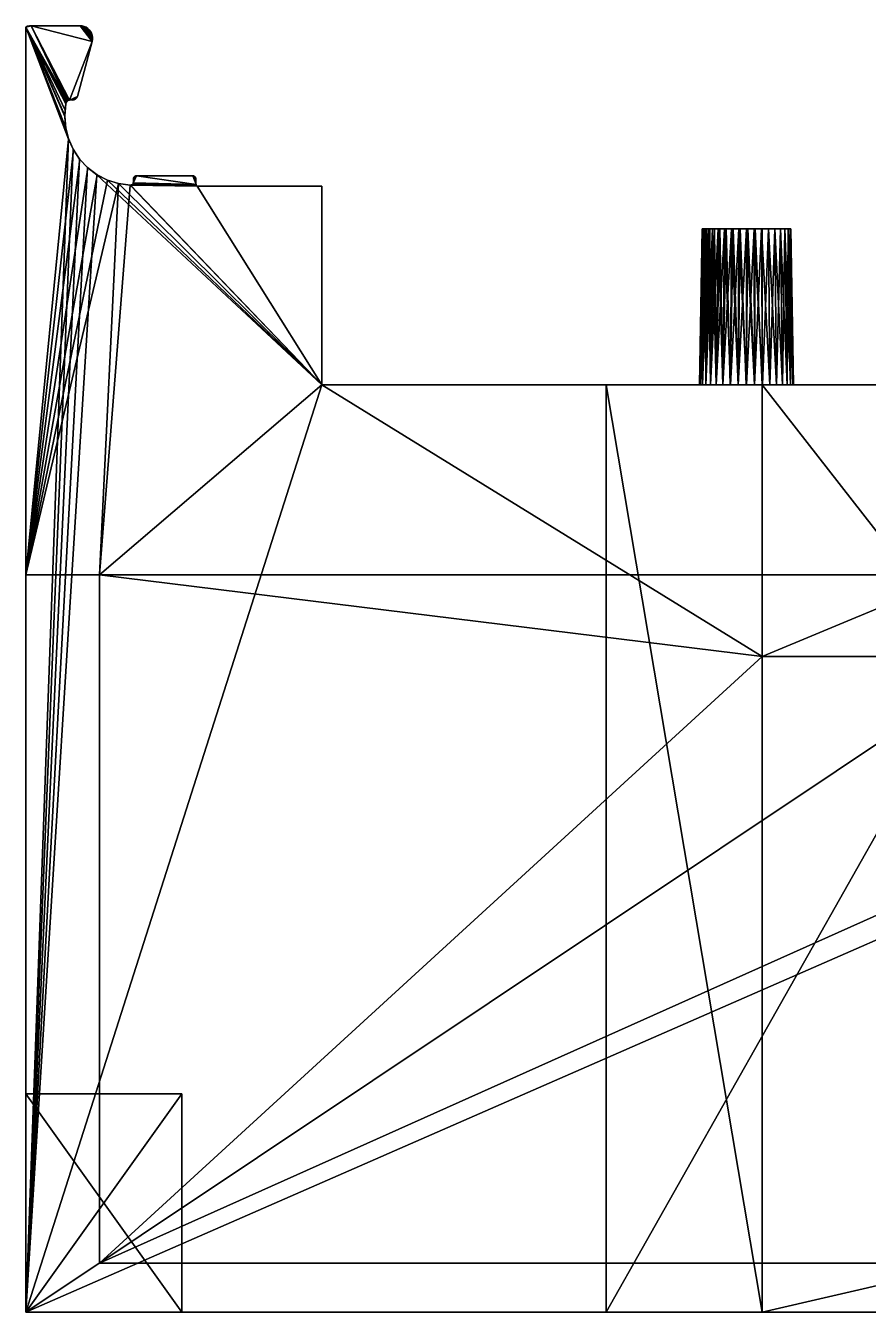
# Model space of a CAD drawing. Extents: x -1.24 to 5.61, y -4.62 to 0.61.
# Drawn here: x -1.24 to 2.18, y -4.62 to 0.61 of the extents above; entities that cross this region are included whole.
import ezdxf

# ---------------------------------------------------------------- set-up
doc = ezdxf.new("R2010")
doc.units = 0
doc.layers.add('base_support', color=254, linetype='CONTINUOUS')

msp = doc.modelspace()

# ---------------------------------------------------------------- meshes
at = {"layer": 'base_support', "color": 254}
mesh = msp.add_polyface(dxfattribs=at)
corners = [(-1.241714, 0.605038, -1.495594), (-1.082009, 0.267055, -1.495594), (-1.07845, 0.292591, -1.495594), (-1.077627, 0.295641, -1.495594), (-1.076333, 0.298523, -1.495594), (-1.074602, 0.301165, -1.495594), (-1.072477, 0.303502, -1.495594), (-1.07001, 0.305475, -1.495594), (-1.21912, 0.610434, -1.495594), (-1.067263, 0.307036, -1.495594), (-1.064305, 0.308144, -1.495594), (-1.031723, 0.322985, -1.495594), (-0.971836, 0.546486, -1.495594), (-1.020905, 0.610434, -1.495594), (-1.079206, 0.19424, -1.495594), (-1.083198, 0.2413, -1.495594), (-1.226902, 0.609825, -1.495594), (-1.234495, 0.608012, -1.495594), (-1.076333, 0.298523, 5.111793), (-1.077627, 0.295641, 5.111793), (-1.241714, 0.605038, 5.111793), (-1.074602, 0.301165, 5.111793), (-1.072477, 0.303502, 5.111793), (-1.07001, 0.305475, 5.111793), (-1.21912, 0.610434, 5.111793), (-1.067263, 0.307036, 5.111793), (-1.064305, 0.308144, 5.111793), (-1.031723, 0.322985, 5.111793), (-0.971836, 0.546486, 5.111793), (-1.07845, 0.292591, 5.111793), (-1.020905, 0.610434, 5.111793), (-1.083171, 0.245168, 5.111793), (-1.079765, 0.197632, 5.111793), (-1.226902, 0.609825, 5.111793), (-1.234495, 0.608012, 5.111793), (-1.012481, 0.609731, -1.495594), (-1.012481, 0.609731, 5.111793)]
mesh.append_faces([[corners[k] for k in face] for face in [(0, 1, 2), (3, 4, 0), (4, 5, 0), (5, 6, 0), (6, 7, 8), (7, 9, 8), (9, 10, 8), (10, 11, 12), (10, 12, 8), (2, 3, 0), (8, 12, 13), (14, 15, 0), (15, 1, 0), (6, 8, 0), (8, 16, 17), (8, 17, 0), (18, 19, 20), (21, 18, 20), (22, 21, 20), (23, 22, 24), (25, 23, 24), (26, 25, 24), (27, 26, 28), (28, 26, 24), (19, 29, 20), (28, 24, 30), (31, 32, 20), (29, 31, 20), (24, 22, 20), (33, 24, 34), (34, 24, 20), (8, 30, 24), (30, 8, 13), (35, 30, 13), (30, 35, 36), (16, 8, 33), (17, 16, 34), (0, 17, 20), (20, 17, 34), (34, 16, 33), (33, 8, 24)]], dxfattribs={"color": 254})
mesh = msp.add_polyface(dxfattribs=at)
corners = [(5.310514, -1.6228, -9.206594), (-0.941714, -1.6228, -9.206594), (-1.241714, -1.6228, -9.506594), (-1.241714, -1.6228, -1.495594), (-0.941714, -1.6228, -1.495594), (-0.941714, -4.4228, -1.495594), (1.753398, -1.9558, -1.495594), (-0.0381, -0.850681, -1.495594), (4.406886, -0.850681, -1.495594), (-0.86392, -0.031555, -1.495594), (-1.241714, -4.6228, -9.506594), (-1.241714, 0.605038, -1.495594), (-1.241714, -3.7338, 1.936793), (-1.241714, -4.6228, 0.044406), (-1.241714, -3.7338, 0.044406), (-1.241714, -3.7338, 0.679406), (-1.241714, -3.7338, 2.571793), (-1.241714, 0.605038, 5.111793), (-1.241714, -4.6228, 5.111793), (-0.0381, -0.850681, 5.111793), (4.406886, -0.850681, 5.111793), (-0.952205, 0.004573, 5.111793), (-0.990277, 0.033238, 5.111793), (-1.022925, 0.067957, 5.111793), (-1.049197, 0.107719, 5.111793), (-1.068329, 0.151367, 5.111793), (2.533462, -0.850681, 4.891117), (1.811808, -0.850681, 4.914647), (1.835338, -0.850681, 4.891117), (2.500313, -0.850681, 4.703117), (1.868488, -0.850681, 4.703117), (2.514376, -0.850681, 4.672959), (2.4917, -0.850681, 4.735259), (1.8771, -0.850681, 4.735259), (2.4888, -0.850681, 4.768409), (2.4917, -0.850681, 4.801558), (1.8771, -0.850681, 4.801558), (2.500313, -0.850681, 4.8337), (1.868488, -0.850681, 4.8337), (1.118398, -4.6228, 0.298406), (1.118398, -4.6228, 4.412409), (1.118398, -0.850681, 4.412409), (1.118398, -0.850681, 0.298406), (1.753398, -4.6228, 0.298406), (1.753398, -0.850681, 0.298406), (3.250402, -0.850681, 4.412409), (1.753398, -1.9558, -0.971594), (1.753398, -0.850681, 0.122152), (1.753398, -0.850681, -0.23734), (1.753398, -0.850681, -0.971594), (1.753398, -4.4228, -1.495594), (2.615402, -1.9558, -1.495594), (2.615402, -1.9558, -0.971594), (5.610514, -1.6228, -9.506594), (-0.941714, -4.4228, -9.206594)]
mesh.append_faces([[corners[k] for k in face] for face in [(0, 1, 2), (1, 3, 2), (1, 4, 3), (4, 5, 6), (6, 7, 4), (7, 6, 8), (4, 9, 3), (2, 3, 10), (3, 11, 12), (13, 3, 14), (14, 3, 15), (15, 3, 12), (16, 17, 18), (16, 12, 17), (19, 20, 18), (19, 18, 21), (21, 18, 22), (22, 18, 23), (23, 18, 24), (24, 18, 25), (25, 18, 17), (26, 27, 28), (29, 30, 31), (29, 32, 33), (34, 35, 36), (35, 37, 38), (39, 40, 41), (39, 41, 42), (43, 39, 42), (43, 42, 44), (40, 45, 41), (43, 44, 46), (44, 47, 46), (47, 48, 46), (48, 49, 46), (46, 6, 50), (46, 51, 6), (49, 52, 46), (2, 10, 53), (1, 5, 4), (0, 54, 1)]], dxfattribs={"color": 254})
mesh = msp.add_polyface(dxfattribs=at)
corners = [(-0.941714, -1.6228, -1.495594), (-0.0381, -0.850681, -1.495594), (-0.817103, -0.037783, -1.495594), (-1.241714, -3.7338, 1.936793), (-1.241714, 0.605038, -1.495594), (-1.241714, 0.605038, 5.111793), (1.118398, -0.850681, 4.412409), (1.501101, -0.850681, 4.735259), (1.4982, -0.850681, 4.768409), (1.501101, -0.850681, 4.801558), (1.509713, -0.850681, 4.8337), (-0.0381, -0.850681, 5.111793), (1.523776, -0.850681, 4.863859), (1.542862, -0.850681, 4.891117), (1.566392, -0.850681, 4.914647), (1.59365, -0.850681, 4.933733), (1.623809, -0.850681, 4.947796), (1.655951, -0.850681, 4.956408), (1.623809, -0.850681, 4.589021), (1.655951, -0.850681, 4.580409), (1.72225, -0.850681, 4.580409), (1.6891, -0.850681, 4.577509), (1.59365, -0.850681, 4.603084), (1.566392, -0.850681, 4.622171), (1.542862, -0.850681, 4.645701), (1.753398, -0.850681, -0.971594), (1.542616, -0.850681, -0.180007), (1.509713, -0.850681, 4.703117), (1.523632, -0.850681, -0.152794), (1.523776, -0.850681, 4.672959), (1.509647, -0.850681, -0.122705), (1.118398, -0.850681, 0.298406), (1.501084, -0.850681, -0.090649), (1.4982, -0.850681, -0.057594), (1.501084, -0.850681, -0.024539), (1.509647, -0.850681, 0.007517), (1.523632, -0.850681, 0.037607), (1.542616, -0.850681, 0.06482), (1.593152, -0.850681, 0.107442), (1.753398, -0.850681, 0.298406), (1.566025, -0.850681, 0.088335), (1.6891, -0.850681, 4.959309), (1.53962, -0.215681, -0.157541), (1.524984, -0.215681, -0.131075), (1.51499, -0.215681, -0.102531), (1.509921, -0.215681, -0.072715)]
mesh.append_faces([[corners[k] for k in face] for face in [(0, 1, 2), (3, 4, 5), (6, 7, 8), (6, 8, 9), (6, 9, 10), (6, 10, 11), (10, 12, 11), (11, 13, 14), (11, 14, 15), (11, 15, 16), (11, 16, 17), (18, 6, 19), (20, 21, 6), (6, 21, 19), (18, 22, 6), (6, 22, 23), (23, 24, 6), (25, 26, 1), (27, 7, 6), (26, 28, 1), (6, 24, 29), (28, 30, 31), (6, 29, 27), (31, 32, 33), (31, 33, 34), (31, 34, 35), (31, 35, 36), (31, 36, 37), (31, 38, 39), (37, 40, 31), (40, 38, 31), (30, 32, 31), (13, 11, 12), (31, 6, 11), (11, 17, 41), (28, 31, 1), (31, 11, 1), (26, 42, 28), (28, 43, 30), (30, 44, 32), (32, 45, 33)]], dxfattribs={"color": 254})
mesh = msp.add_polyface(dxfattribs=at)
corners = [(-0.0381, -0.850681, -1.495594), (-0.0381, -0.041911, -1.495594), (-0.545126, -0.041911, -1.495594), (-0.815051, -0.037715, -1.495594), (-0.817103, -0.037783, -1.495594), (-0.941714, -1.6228, -1.495594), (-0.86392, -0.031555, -1.495594), (-0.909019, -0.01753, -1.495594), (-1.241714, -1.6228, -1.495594), (-0.951111, 0.00389, -1.495594), (-0.988994, 0.032095, -1.495594), (-1.021585, 0.066277, -1.495594), (-1.047953, 0.10546, -1.495594), (-1.067345, 0.148524, -1.495594), (-1.241714, 0.605038, -1.495594), (-0.0381, -0.041911, 5.111793), (-0.0381, -0.850681, 5.111793), (-0.545126, -0.041911, 5.111793), (-0.815051, -0.037715, 5.111793), (-0.817103, -0.037783, 5.111793), (-0.864339, -0.031462, 5.111793), (-0.909814, -0.017205, 5.111793), (-0.952205, 0.004573, 5.111793), (1.524984, -0.215681, 0.015887), (1.53962, -0.215681, 0.042353), (1.523632, -0.850681, 0.037607), (1.51499, -0.215681, -0.012657), (1.509647, -0.850681, 0.007517), (1.509921, -0.215681, -0.042472), (1.501084, -0.850681, -0.024539), (1.509921, -0.215681, -0.072715), (1.4982, -0.850681, -0.057594), (1.51499, -0.215681, -0.102531), (1.501084, -0.850681, -0.090649), (1.524984, -0.215681, -0.131075), (1.509647, -0.850681, -0.122705), (1.53962, -0.215681, -0.157541), (1.523632, -0.850681, -0.152794), (1.520129, -0.215681, 4.829909), (1.533375, -0.215681, 4.858317), (1.509713, -0.850681, 4.8337), (1.512016, -0.215681, 4.799633), (1.501101, -0.850681, 4.801558), (1.509284, -0.215681, 4.768409), (1.4982, -0.850681, 4.768409), (1.512016, -0.215681, 4.737184), (1.501101, -0.850681, 4.735259), (1.520129, -0.215681, 4.706908), (1.509713, -0.850681, 4.703117), (1.533375, -0.215681, 4.678501), (1.523776, -0.850681, 4.672959), (1.523776, -0.850681, 4.863859)]
mesh.append_faces([[corners[k] for k in face] for face in [(0, 1, 2), (0, 2, 3), (0, 3, 4), (5, 4, 6), (6, 7, 8), (7, 9, 8), (9, 10, 8), (10, 11, 8), (11, 12, 8), (12, 13, 8), (13, 14, 8), (15, 16, 17), (17, 16, 18), (18, 16, 19), (19, 16, 20), (20, 16, 21), (21, 16, 22), (16, 15, 1), (16, 1, 0), (23, 24, 25), (26, 23, 27), (28, 26, 29), (30, 28, 31), (32, 30, 33), (34, 32, 35), (36, 34, 37), (31, 28, 29), (29, 26, 27), (27, 23, 25), (38, 39, 40), (41, 38, 42), (43, 41, 44), (45, 43, 46), (47, 45, 48), (49, 47, 50), (50, 47, 48), (48, 45, 46), (46, 43, 44), (44, 41, 42), (42, 38, 40), (40, 39, 51)]], dxfattribs={"color": 254})
mesh = msp.add_polyface(dxfattribs=at)
corners = [(-1.067345, 0.148524, -1.495594), (-1.079206, 0.19424, -1.495594), (-1.241714, 0.605038, -1.495594), (-1.064305, 0.308144, -1.495594), (-1.061209, 0.308772, -1.495594), (-1.036588, 0.314338, -1.495594), (-1.058053, 0.308906, -1.495594), (-1.041922, 0.310362, -1.495594), (-1.054916, 0.30854, -1.495594), (-1.051598, 0.308169, -1.495594), (-1.048265, 0.308355, -1.495594), (-1.045009, 0.309093, -1.495594), (-1.039088, 0.312127, -1.495594), (-1.03449, 0.316935, -1.495594), (-1.032853, 0.319844, -1.495594), (-1.031723, 0.322985, -1.495594), (-1.079765, 0.197632, 5.111793), (-1.068329, 0.151367, 5.111793), (-1.241714, 0.605038, 5.111793), (-1.061209, 0.308772, 5.111793), (-1.064305, 0.308144, 5.111793), (-1.036588, 0.314338, 5.111793), (-1.058053, 0.308906, 5.111793), (-1.041922, 0.310362, 5.111793), (-1.054916, 0.30854, 5.111793), (-1.051598, 0.308169, 5.111793), (-1.048265, 0.308355, 5.111793), (-1.045009, 0.309093, 5.111793), (-1.039088, 0.312127, 5.111793), (-1.03449, 0.316935, 5.111793), (-1.032853, 0.319844, 5.111793), (-1.031723, 0.322985, 5.111793)]
mesh.append_faces([[corners[k] for k in face] for face in [(0, 1, 2), (3, 4, 5), (4, 6, 7), (6, 8, 9), (6, 10, 11), (6, 11, 7), (4, 7, 12), (4, 12, 5), (3, 5, 13), (3, 13, 14), (3, 14, 15), (16, 17, 18), (19, 20, 21), (22, 19, 23), (24, 22, 25), (26, 22, 27), (27, 22, 23), (23, 19, 28), (28, 19, 21), (21, 20, 29), (29, 20, 30), (30, 20, 31), (11, 10, 27), (7, 11, 23), (12, 7, 28), (5, 12, 21), (13, 5, 29), (14, 13, 30), (15, 14, 31), (31, 14, 30), (30, 13, 29), (29, 5, 21), (21, 12, 28), (28, 7, 23), (23, 11, 27), (27, 10, 26), (20, 19, 4), (19, 22, 6), (22, 24, 8), (22, 8, 6), (19, 6, 4)]], dxfattribs={"color": 254})
mesh = msp.add_polyface(dxfattribs=at)
corners = [(-0.971836, 0.546486, -1.495594), (-0.970335, 0.554806, -1.495594), (-0.970234, 0.563259, -1.495594), (-0.971537, 0.571611, -1.495594), (-0.974206, 0.579632, -1.495594), (-0.978169, 0.587099, -1.495594), (-0.983315, 0.593806, -1.495594), (-0.989502, 0.599566, -1.495594), (-0.996559, 0.604221, -1.495594), (-1.00429, 0.607641, -1.495594), (-1.012481, 0.609731, -1.495594), (-1.020905, 0.610434, -1.495594), (-0.970335, 0.554806, 5.111793), (-0.971836, 0.546486, 5.111793), (-0.970234, 0.563259, 5.111793), (-0.971537, 0.571611, 5.111793), (-0.974206, 0.579632, 5.111793), (-0.978169, 0.587099, 5.111793), (-0.983315, 0.593806, 5.111793), (-0.989502, 0.599566, 5.111793), (-0.996559, 0.604221, 5.111793), (-1.00429, 0.607641, 5.111793), (-1.012481, 0.609731, 5.111793), (-1.020905, 0.610434, 5.111793), (-1.031723, 0.322985, 5.111793), (-1.031723, 0.322985, -1.495594)]
mesh.append_faces([[corners[k] for k in face] for face in [(0, 1, 2), (0, 2, 3), (0, 3, 4), (0, 4, 5), (0, 5, 6), (0, 6, 7), (0, 7, 8), (0, 8, 9), (0, 9, 10), (0, 10, 11), (12, 13, 14), (14, 13, 15), (15, 13, 16), (16, 13, 17), (17, 13, 18), (18, 13, 19), (19, 13, 20), (20, 13, 21), (21, 13, 22), (22, 13, 23), (0, 12, 1), (1, 14, 2), (2, 15, 3), (3, 16, 4), (4, 17, 5), (5, 18, 6), (6, 19, 7), (7, 20, 8), (8, 21, 9), (9, 22, 10), (22, 9, 21), (21, 8, 20), (20, 7, 19), (19, 6, 18), (18, 5, 17), (17, 4, 16), (16, 3, 15), (15, 2, 14), (14, 1, 12), (12, 0, 13), (24, 13, 0), (24, 0, 25)]], dxfattribs={"color": 254})
mesh = msp.add_polyface(dxfattribs=at)
corners = [(5.310514, -1.6228, -1.495594), (5.610514, -1.6228, -1.495594), (5.23272, -0.031555, -1.495594), (5.185903, -0.037783, -1.495594), (4.406886, -0.850681, -1.495594), (2.615402, -1.9558, -1.495594), (5.610514, 0.605038, 5.111793), (5.610514, 0.605038, -1.495594), (5.610514, -3.7338, 1.936793), (5.610514, -4.6228, 5.111793), (5.437129, 0.151367, 5.111793), (5.417997, 0.107719, 5.111793), (5.391725, 0.067957, 5.111793), (5.359078, 0.033238, 5.111793), (5.321005, 0.004573, 5.111793), (2.6797, -0.850681, 4.959309), (2.712849, -0.850681, 4.956408), (4.406886, -0.850681, 5.111793), (2.744992, -0.850681, 4.947796), (2.77515, -0.850681, 4.933733), (2.802408, -0.850681, 4.914647), (2.825938, -0.850681, 4.891117), (2.845024, -0.850681, 4.863859), (2.859087, -0.850681, 4.8337), (2.8677, -0.850681, 4.801558), (3.250402, -0.850681, 4.412409), (2.8706, -0.850681, 4.768409), (2.8677, -0.850681, 4.735259), (3.250402, -0.850681, 0.298406), (2.859087, -0.850681, 4.703117), (2.845024, -0.850681, 4.672959), (2.825938, -0.850681, 4.645701), (2.802408, -0.850681, 4.622171), (2.77515, -0.850681, 4.603084), (2.744992, -0.850681, 4.589021), (2.615402, -0.850681, -0.971594), (1.753398, -0.850681, -0.971594), (2.775649, -0.850681, 0.107442), (2.802776, -0.850681, 0.088335), (2.826185, -0.850681, 0.06482), (2.845168, -0.850681, 0.037607), (2.859153, -0.850681, 0.007517), (2.867716, -0.850681, -0.024539), (2.8706, -0.850681, -0.057594), (2.867716, -0.850681, -0.090649), (2.845168, -0.850681, -0.152794), (2.859153, -0.850681, -0.122705), (2.826185, -0.850681, -0.180007), (1.6891, -0.850681, 4.959309)]
mesh.append_faces([[corners[k] for k in face] for face in [(0, 1, 2), (0, 3, 4), (5, 0, 4), (6, 7, 8), (6, 9, 10), (10, 9, 11), (11, 9, 12), (12, 9, 13), (13, 9, 14), (15, 16, 17), (16, 18, 17), (18, 19, 17), (19, 20, 17), (20, 21, 17), (21, 22, 17), (22, 23, 17), (23, 24, 25), (24, 26, 25), (26, 27, 25), (25, 28, 17), (29, 30, 25), (30, 31, 25), (25, 32, 33), (25, 33, 34), (31, 32, 25), (4, 17, 28), (35, 36, 4), (27, 29, 25), (28, 37, 38), (28, 38, 39), (28, 39, 40), (28, 40, 41), (28, 41, 42), (28, 42, 43), (28, 43, 44), (4, 28, 45), (28, 44, 46), (28, 46, 45), (4, 45, 47), (23, 25, 17), (48, 15, 17), (47, 35, 4)]], dxfattribs={"color": 254})
mesh = msp.add_polyface(dxfattribs=at)
corners = [(-1.058053, 0.308906, -1.495594), (-1.051598, 0.308169, -1.495594), (-1.048265, 0.308355, -1.495594), (-1.051598, 0.308169, 5.111793), (-1.058053, 0.308906, 5.111793), (-1.048265, 0.308355, 5.111793), (-1.054916, 0.30854, -1.495594), (-1.054916, 0.30854, 5.111793), (-1.07845, 0.292591, 5.111793), (-1.077627, 0.295641, 5.111793), (-1.077627, 0.295641, -1.495594), (-1.076333, 0.298523, 5.111793), (-1.076333, 0.298523, -1.495594), (-1.074602, 0.301165, 5.111793), (-1.074602, 0.301165, -1.495594), (-1.072477, 0.303502, 5.111793), (-1.072477, 0.303502, -1.495594), (-1.07001, 0.305475, 5.111793), (-1.07001, 0.305475, -1.495594), (-1.067263, 0.307036, 5.111793), (-1.067263, 0.307036, -1.495594), (-1.064305, 0.308144, 5.111793), (-1.064305, 0.308144, -1.495594), (-1.061209, 0.308772, -1.495594), (-1.07845, 0.292591, -1.495594), (-0.817103, -0.037783, 5.111793), (-0.864339, -0.031462, 5.111793), (-0.86392, -0.031555, -1.495594), (-0.909814, -0.017205, 5.111793), (-0.909019, -0.01753, -1.495594), (-0.952205, 0.004573, 5.111793), (-0.951111, 0.00389, -1.495594), (-0.990277, 0.033238, 5.111793), (-0.988994, 0.032095, -1.495594), (-1.022925, 0.067957, 5.111793), (-1.021585, 0.066277, -1.495594), (-1.049197, 0.107719, 5.111793), (-1.047953, 0.10546, -1.495594), (-1.068329, 0.151367, 5.111793), (-1.067345, 0.148524, -1.495594), (-1.079765, 0.197632, 5.111793), (-1.079206, 0.19424, -1.495594), (-1.083171, 0.245168, 5.111793), (-1.083198, 0.2413, -1.495594), (-1.082009, 0.267055, -1.495594)]
mesh.append_faces([[corners[k] for k in face] for face in [(0, 1, 2), (3, 4, 5), (1, 6, 3), (2, 1, 5), (5, 1, 3), (3, 6, 7), (8, 9, 10), (9, 11, 12), (11, 13, 14), (13, 15, 16), (15, 17, 18), (17, 19, 20), (19, 21, 22), (21, 23, 22), (19, 22, 20), (17, 20, 18), (15, 18, 16), (13, 16, 14), (11, 14, 12), (9, 12, 10), (8, 10, 24), (25, 26, 27), (26, 28, 29), (28, 30, 31), (30, 32, 33), (32, 34, 35), (34, 36, 37), (36, 38, 39), (38, 40, 41), (40, 42, 43), (42, 8, 44), (8, 24, 44), (42, 44, 43), (40, 43, 41), (38, 41, 39), (36, 39, 37), (34, 37, 35), (32, 35, 33), (30, 33, 31), (28, 31, 29), (26, 29, 27)]], dxfattribs={"color": 254})
mesh = msp.add_polyface(dxfattribs=at)
corners = [(5.610514, -1.6228, -9.506594), (5.310514, -1.6228, -9.206594), (-1.241714, -1.6228, -9.506594), (2.615402, -4.4228, -1.495594), (2.615402, -4.6228, -1.495594), (1.753398, -4.6228, -1.495594), (5.310514, -1.6228, -1.495594), (2.615402, -1.9558, -1.495594), (5.310514, -4.4228, -1.495594), (1.753398, -1.9558, -1.495594), (4.406886, -0.850681, -1.495594), (3.250402, -4.6228, 4.412409), (5.610514, -4.6228, 5.111793), (4.975514, -4.6228, 2.698793), (4.975514, -4.6228, 1.809793), (5.610514, -4.6228, 0.679406), (4.975514, -4.6228, 0.806406), (3.250402, -4.6228, 0.298406), (2.615402, -4.6228, 0.298406), (4.975514, -4.6228, -0.082594), (-1.241714, -4.6228, 5.111793), (5.610514, -4.6228, -9.506594), (-1.241714, -4.6228, -9.506594), (2.615402, -0.850681, 0.298406), (3.250402, -0.850681, 0.298406), (4.406886, -0.850681, 5.111793), (5.321005, 0.004573, 5.111793), (3.250402, -0.850681, 4.412409), (1.118398, -4.6228, 4.412409), (2.615402, -1.9558, -0.971594), (1.753398, -1.9558, -0.971594), (5.610514, -3.7338, 0.044406), (4.975514, -3.7338, -0.082594), (4.975514, -3.7338, 0.806406), (5.610514, -3.7338, 0.679406), (4.975514, -3.7338, 2.698793), (4.975514, -3.7338, 1.809793), (-0.941714, -4.4228, -9.206594), (5.310514, -4.4228, -9.206594), (1.753398, -4.4228, -1.495594), (5.310514, -4.4228, -7.591594), (5.310514, -4.4228, -2.511594)]
mesh.append_faces([[corners[k] for k in face] for face in [(0, 1, 2), (3, 4, 5), (6, 7, 8), (7, 3, 8), (9, 7, 10), (11, 12, 13), (14, 15, 16), (17, 4, 18), (14, 17, 13), (14, 16, 17), (16, 19, 17), (20, 12, 11), (11, 13, 17), (21, 22, 4), (17, 19, 4), (19, 21, 4), (23, 24, 18), (24, 17, 18), (20, 25, 12), (12, 25, 26), (11, 17, 24), (11, 24, 27), (28, 11, 27), (18, 29, 23), (29, 18, 3), (7, 29, 3), (18, 4, 3), (30, 29, 7), (31, 19, 32), (19, 16, 32), (32, 16, 33), (16, 15, 33), (34, 32, 33), (13, 35, 36), (13, 36, 14), (0, 22, 21), (37, 1, 38), (3, 39, 40), (8, 3, 41), (41, 3, 40), (40, 37, 38)]], dxfattribs={"color": 254})
mesh = msp.add_polyface(dxfattribs=at)
corners = [(-0.791098, 0, -1.495594), (-0.803605, -0.010495, -1.495594), (-0.803798, -0.0127, -1.495594), (-0.803798, -0.025097, -1.495594), (-0.803964, -0.027144, -1.495594), (-0.804458, -0.029137, -1.495594), (-0.803605, -0.010495, 5.111793), (-0.791098, 0, 5.111793), (-0.803798, -0.0127, 5.111793), (-0.803798, -0.025097, 5.111793), (-0.803964, -0.027144, 5.111793), (-0.804458, -0.029137, 5.111793), (-0.817103, -0.037783, 5.111793), (-0.86392, -0.031555, -1.495594), (-0.817103, -0.037783, -1.495594), (-0.805266, -0.031024, 5.111793), (-0.805266, -0.031024, -1.495594), (-0.806368, -0.032757, 5.111793), (-0.806368, -0.032757, -1.495594), (-0.807734, -0.034289, 5.111793), (-0.807734, -0.034289, -1.495594), (-0.80933, -0.035581, 5.111793), (-0.80933, -0.035581, -1.495594), (-0.811113, -0.036599, 5.111793), (-0.811113, -0.036599, -1.495594), (-0.813037, -0.037317, 5.111793), (-0.813037, -0.037317, -1.495594), (-0.815051, -0.037715, 5.111793), (-0.815051, -0.037715, -1.495594), (-0.799262, -0.002971, -1.495594), (-0.800827, -0.004537, 5.111793), (-0.800827, -0.004537, -1.495594), (-0.802097, -0.00635, 5.111793), (-0.802097, -0.00635, -1.495594), (-0.803032, -0.008356, 5.111793), (-0.803032, -0.008356, -1.495594), (-0.799262, -0.002971, 5.111793)]
mesh.append_faces([[corners[k] for k in face] for face in [(0, 1, 2), (0, 2, 3), (0, 3, 4), (0, 4, 5), (6, 7, 8), (8, 7, 9), (9, 7, 10), (10, 7, 11), (12, 13, 14), (9, 10, 4), (10, 11, 5), (11, 15, 16), (15, 17, 18), (17, 19, 20), (19, 21, 22), (21, 23, 24), (23, 25, 26), (25, 27, 28), (27, 12, 14), (27, 14, 28), (25, 28, 26), (23, 26, 24), (21, 24, 22), (19, 22, 20), (17, 20, 18), (15, 18, 16), (11, 16, 5), (10, 5, 4), (9, 4, 3), (3, 8, 9), (8, 3, 2), (29, 30, 31), (31, 32, 33), (33, 34, 35), (35, 6, 1), (1, 8, 2), (8, 1, 6), (6, 35, 34), (34, 33, 32), (32, 31, 30), (30, 29, 36)]], dxfattribs={"color": 254})
mesh = msp.add_polyface(dxfattribs=at)
corners = [(-0.549248, -0.035769, -1.495594), (-0.562498, 0, -1.495594), (-0.791098, 0, -1.495594), (-0.804458, -0.029137, -1.495594), (-0.793303, -0.000193, -1.495594), (-0.795442, -0.000766, -1.495594), (-0.797448, -0.001701, -1.495594), (-0.799262, -0.002971, -1.495594), (-0.800827, -0.004537, -1.495594), (-0.802097, -0.00635, -1.495594), (-0.803032, -0.008356, -1.495594), (-0.803605, -0.010495, -1.495594), (-0.548571, -0.037517, -1.495594), (-0.805266, -0.031024, -1.495594), (-0.547644, -0.039147, -1.495594), (-0.806368, -0.032757, -1.495594), (-0.546487, -0.040622, -1.495594), (-0.807734, -0.034289, -1.495594), (-0.545126, -0.041911, -1.495594), (-0.80933, -0.035581, -1.495594), (-0.811113, -0.036599, -1.495594), (-0.813037, -0.037317, -1.495594), (-0.815051, -0.037715, -1.495594), (-0.791098, 0, 5.111793), (-0.549248, -0.035769, 5.111793), (-0.804458, -0.029137, 5.111793), (-0.793303, -0.000193, 5.111793), (-0.795442, -0.000766, 5.111793), (-0.797448, -0.001701, 5.111793), (-0.799262, -0.002971, 5.111793), (-0.800827, -0.004537, 5.111793), (-0.802097, -0.00635, 5.111793), (-0.803032, -0.008356, 5.111793), (-0.803605, -0.010495, 5.111793), (-0.548571, -0.037517, 5.111793), (-0.805266, -0.031024, 5.111793), (-0.547644, -0.039147, 5.111793), (-0.806368, -0.032757, 5.111793), (-0.546487, -0.040622, 5.111793), (-0.807734, -0.034289, 5.111793), (-0.545126, -0.041911, 5.111793), (-0.80933, -0.035581, 5.111793), (-0.811113, -0.036599, 5.111793), (-0.813037, -0.037317, 5.111793), (-0.815051, -0.037715, 5.111793), (-0.562498, 0, 5.111793)]
mesh.append_faces([[corners[k] for k in face] for face in [(0, 1, 2), (0, 2, 3), (2, 4, 5), (2, 5, 6), (2, 6, 7), (2, 7, 8), (2, 8, 9), (2, 9, 10), (2, 10, 11), (12, 3, 13), (14, 13, 15), (16, 15, 17), (18, 17, 19), (18, 19, 20), (18, 20, 21), (18, 21, 22), (23, 24, 25), (26, 23, 27), (27, 23, 28), (28, 23, 29), (29, 23, 30), (30, 23, 31), (31, 23, 32), (32, 23, 33), (25, 34, 35), (35, 36, 37), (37, 38, 39), (39, 40, 41), (41, 40, 42), (42, 40, 43), (43, 40, 44), (2, 26, 4), (4, 27, 5), (5, 28, 6), (6, 29, 7), (29, 6, 28), (28, 5, 27), (27, 4, 26), (26, 2, 23), (45, 23, 2), (45, 2, 1)]], dxfattribs={"color": 254})
mesh = msp.add_polyface(dxfattribs=at)
corners = [(-0.545126, -0.041911, -1.495594), (-0.546487, -0.040622, -1.495594), (-0.807734, -0.034289, -1.495594), (-0.547644, -0.039147, -1.495594), (-0.806368, -0.032757, -1.495594), (-0.548571, -0.037517, -1.495594), (-0.805266, -0.031024, -1.495594), (-0.549248, -0.035769, -1.495594), (-0.804458, -0.029137, -1.495594), (-0.54966, -0.03394, -1.495594), (-0.558154, -0.000766, -1.495594), (-0.549798, -0.03207, -1.495594), (-0.552769, -0.004537, -1.495594), (-0.550564, -0.008356, -1.495594), (-0.5515, -0.00635, -1.495594), (-0.554335, -0.002971, -1.495594), (-0.556148, -0.001701, -1.495594), (-0.560293, -0.000193, -1.495594), (-0.562498, 0, -1.495594), (-0.546487, -0.040622, 5.111793), (-0.545126, -0.041911, 5.111793), (-0.807734, -0.034289, 5.111793), (-0.547644, -0.039147, 5.111793), (-0.806368, -0.032757, 5.111793), (-0.548571, -0.037517, 5.111793), (-0.805266, -0.031024, 5.111793), (-0.549248, -0.035769, 5.111793), (-0.804458, -0.029137, 5.111793), (-0.54966, -0.03394, 5.111793), (-0.558154, -0.000766, 5.111793), (-0.549798, -0.03207, 5.111793), (-0.552769, -0.004537, 5.111793), (-0.550564, -0.008356, 5.111793), (-0.5515, -0.00635, 5.111793), (-0.554335, -0.002971, 5.111793), (-0.556148, -0.001701, 5.111793), (-0.560293, -0.000193, 5.111793), (-0.562498, 0, 5.111793), (-0.791098, 0, 5.111793)]
mesh.append_faces([[corners[k] for k in face] for face in [(0, 1, 2), (1, 3, 4), (3, 5, 6), (5, 7, 8), (7, 9, 10), (9, 11, 12), (11, 13, 14), (11, 14, 12), (9, 12, 15), (9, 15, 16), (9, 16, 10), (7, 10, 17), (7, 17, 18), (19, 20, 21), (22, 19, 23), (24, 22, 25), (26, 24, 27), (28, 26, 29), (30, 28, 31), (32, 30, 33), (33, 30, 31), (31, 28, 34), (34, 28, 35), (35, 28, 29), (29, 26, 36), (36, 26, 37), (37, 26, 38), (13, 33, 14), (14, 31, 12), (12, 34, 15), (15, 35, 16), (16, 29, 10), (10, 36, 17), (17, 37, 18), (37, 17, 36), (36, 10, 29), (29, 16, 35), (35, 15, 34), (34, 12, 31), (31, 14, 33), (33, 13, 32)]], dxfattribs={"color": 254})
mesh = msp.add_polyface(dxfattribs=at)
corners = [(-0.549798, -0.03207, -1.495594), (-0.549798, -0.0127, -1.495594), (-0.549991, -0.010495, -1.495594), (-0.550564, -0.008356, -1.495594), (-0.549798, -0.0127, 5.111793), (-0.549798, -0.03207, 5.111793), (-0.549991, -0.010495, 5.111793), (-0.550564, -0.008356, 5.111793), (-0.546487, -0.040622, -1.495594), (-0.545126, -0.041911, 5.111793), (-0.546487, -0.040622, 5.111793), (-0.547644, -0.039147, -1.495594), (-0.547644, -0.039147, 5.111793), (-0.548571, -0.037517, -1.495594), (-0.548571, -0.037517, 5.111793), (-0.549248, -0.035769, -1.495594), (-0.549248, -0.035769, 5.111793), (-0.54966, -0.03394, -1.495594), (-0.54966, -0.03394, 5.111793), (-0.545126, -0.041911, -1.495594), (-0.0381, -0.041911, 5.111793), (-0.0381, -0.041911, -1.495594), (1.720325, -0.215681, 4.591324), (1.6891, -0.215681, 4.948225), (1.6891, -0.215681, 4.588593), (1.657876, -0.215681, 4.591324), (1.6276, -0.215681, 4.599437), (1.599192, -0.215681, 4.612683), (1.573517, -0.215681, 4.630662), (1.551353, -0.215681, 4.652825), (1.533375, -0.215681, 4.678501), (1.520129, -0.215681, 4.706908), (1.512016, -0.215681, 4.737184), (1.509284, -0.215681, 4.768409), (1.512016, -0.215681, 4.799633), (1.520129, -0.215681, 4.829909), (1.533375, -0.215681, 4.858317), (1.551353, -0.215681, 4.883992), (1.573517, -0.215681, 4.906156), (1.599192, -0.215681, 4.924134), (1.6276, -0.215681, 4.93738), (1.657876, -0.215681, 4.945493)]
mesh.append_faces([[corners[k] for k in face] for face in [(0, 1, 2), (0, 2, 3), (4, 5, 6), (6, 5, 7), (1, 6, 2), (2, 7, 3), (7, 2, 6), (6, 1, 4), (5, 4, 1), (5, 1, 0), (8, 9, 10), (11, 10, 12), (13, 12, 14), (15, 14, 16), (17, 16, 18), (0, 18, 5), (18, 0, 17), (16, 17, 15), (14, 15, 13), (12, 13, 11), (10, 11, 8), (9, 8, 19), (20, 9, 19), (20, 19, 21), (22, 23, 24), (24, 23, 25), (25, 23, 26), (26, 23, 27), (27, 23, 28), (28, 23, 29), (29, 23, 30), (30, 23, 31), (31, 23, 32), (32, 23, 33), (33, 23, 34), (34, 23, 35), (35, 23, 36), (36, 23, 37), (37, 23, 38), (38, 23, 39), (39, 23, 40), (40, 23, 41)]], dxfattribs={"color": 254})
mesh = msp.add_polyface(dxfattribs=at)
corners = [(1.811808, -0.850681, 4.914647), (2.533462, -0.850681, 4.891117), (2.556992, -0.850681, 4.914647), (1.593152, -0.850681, 0.107442), (1.623177, -0.850681, 0.121562), (1.753398, -0.850681, 0.298406), (2.500313, -0.850681, 4.8337), (2.514376, -0.850681, 4.863859), (1.854425, -0.850681, 4.863859), (1.835338, -0.850681, 4.891117), (2.4917, -0.850681, 4.735259), (2.4888, -0.850681, 4.768409), (1.88, -0.850681, 4.768409), (2.614408, -0.850681, 4.947796), (1.72225, -0.850681, 4.956408), (1.754392, -0.850681, 4.947796), (2.58425, -0.850681, 4.933733), (1.78455, -0.850681, 4.933733), (1.868488, -0.850681, 4.8337), (2.4917, -0.850681, 4.801558), (1.8771, -0.850681, 4.801558), (1.8771, -0.850681, 4.735259), (2.500313, -0.850681, 4.703117), (1.868488, -0.850681, 4.703117), (2.514376, -0.850681, 4.672959), (1.854425, -0.850681, 4.672959), (2.533462, -0.850681, 4.645701), (1.835338, -0.850681, 4.645701), (2.556992, -0.850681, 4.622171), (1.811808, -0.850681, 4.622171), (2.58425, -0.850681, 4.603084), (1.78455, -0.850681, 4.603084), (2.614408, -0.850681, 4.589021), (1.754392, -0.850681, 4.589021), (2.646551, -0.850681, 4.580409), (1.72225, -0.850681, 4.580409), (4.406886, -0.850681, -1.495594), (1.753398, -0.850681, -0.971594), (-0.0381, -0.850681, -1.495594), (1.753398, -0.850681, -0.23734), (1.721303, -0.850681, -0.245758), (1.688236, -0.850681, -0.248492), (1.655194, -0.850681, -0.245459), (1.623177, -0.850681, -0.23675), (1.593152, -0.850681, -0.222629), (1.566025, -0.850681, -0.203522), (1.542616, -0.850681, -0.180007), (1.655194, -0.850681, 0.130271), (1.688236, -0.850681, 0.133304), (1.721303, -0.850681, 0.130571), (1.753398, -0.850681, 0.122152), (1.118398, -0.850681, 4.412409), (1.6891, -0.850681, 4.959309), (2.646551, -0.850681, 4.956408), (-0.0381, -0.850681, 5.111793), (4.406886, -0.850681, 5.111793), (1.724345, -0.215681, -0.233922), (1.694295, -0.215681, -0.237335), (1.664098, -0.215681, -0.235663), (1.634608, -0.215681, -0.228954), (1.60666, -0.215681, -0.217398), (1.581044, -0.215681, -0.201321), (1.558484, -0.215681, -0.181179)]
mesh.append_faces([[corners[k] for k in face] for face in [(0, 1, 2), (3, 4, 5), (6, 7, 8), (7, 1, 9), (10, 11, 12), (13, 14, 15), (16, 15, 17), (2, 17, 0), (7, 9, 8), (6, 8, 18), (19, 18, 20), (11, 20, 12), (10, 12, 21), (22, 21, 23), (24, 23, 25), (26, 25, 27), (28, 27, 29), (30, 29, 31), (32, 31, 33), (34, 33, 35), (36, 37, 38), (37, 39, 40), (37, 40, 41), (37, 41, 42), (37, 42, 43), (37, 43, 44), (37, 44, 45), (37, 45, 46), (4, 47, 5), (47, 48, 5), (5, 49, 50), (48, 49, 5), (34, 35, 51), (52, 14, 53), (54, 52, 55), (39, 56, 40), (40, 57, 41), (41, 58, 42), (42, 59, 43), (43, 60, 44), (44, 61, 45), (45, 62, 46)]], dxfattribs={"color": 254})
mesh = msp.add_polyface(dxfattribs=at)
corners = [(2.533462, -0.850681, 4.645701), (1.835338, -0.850681, 4.645701), (2.556992, -0.850681, 4.622171), (2.514376, -0.850681, 4.672959), (1.854425, -0.850681, 4.672959), (1.78455, -0.850681, 4.933733), (2.556992, -0.850681, 4.914647), (2.58425, -0.850681, 4.933733), (1.754392, -0.850681, 4.947796), (2.614408, -0.850681, 4.947796), (1.72225, -0.850681, 4.956408), (2.646551, -0.850681, 4.956408), (1.811808, -0.850681, 4.622171), (2.58425, -0.850681, 4.603084), (2.614408, -0.850681, 4.589021), (1.78455, -0.850681, 4.603084), (2.646551, -0.850681, 4.580409), (1.754392, -0.850681, 4.589021), (2.6797, -0.850681, 4.577509), (3.250402, -0.850681, 4.412409), (2.712849, -0.850681, 4.580409), (2.744992, -0.850681, 4.589021), (1.118398, -0.850681, 4.412409), (3.250402, -0.850681, 0.298406), (2.615402, -0.850681, 0.298406), (2.775649, -0.850681, 0.107442), (2.615402, -0.850681, 0.122152), (2.647497, -0.850681, 0.130571), (2.680565, -0.850681, 0.133304), (2.713606, -0.850681, 0.130271), (2.745623, -0.850681, 0.121562), (2.615402, -0.850681, -0.971594), (2.826185, -0.850681, -0.180007), (2.802776, -0.850681, -0.203522), (2.775649, -0.850681, -0.222629), (2.745623, -0.850681, -0.23675), (2.713606, -0.850681, -0.245459), (2.680565, -0.850681, -0.248492), (2.615402, -0.850681, -0.23734), (2.647497, -0.850681, -0.245758), (2.6797, -0.850681, 4.959309), (1.6891, -0.850681, 4.959309), (2.644455, -0.215681, 0.118734), (2.674505, -0.215681, 0.122147), (2.704702, -0.215681, 0.120476), (2.734192, -0.215681, 0.113767), (2.76214, -0.215681, 0.102211), (2.787756, -0.215681, 0.086134), (2.802776, -0.850681, 0.088335), (2.810316, -0.215681, 0.065991), (2.826185, -0.850681, 0.06482), (2.829181, -0.215681, 0.042353), (2.845168, -0.850681, 0.037607), (2.843817, -0.215681, 0.015887), (2.859153, -0.850681, 0.007517), (2.853811, -0.215681, -0.012657), (2.867716, -0.850681, -0.024539), (2.858879, -0.215681, -0.042472), (2.8706, -0.850681, -0.057594), (2.615402, -1.9558, -0.971594), (1.753398, -0.850681, -0.971594)]
mesh.append_faces([[corners[k] for k in face] for face in [(0, 1, 2), (3, 4, 0), (5, 6, 7), (8, 7, 9), (10, 9, 11), (12, 13, 2), (14, 13, 15), (16, 14, 17), (18, 16, 19), (18, 19, 20), (20, 19, 21), (19, 16, 22), (23, 24, 25), (24, 26, 27), (24, 27, 28), (24, 28, 29), (24, 29, 30), (24, 30, 25), (31, 32, 33), (31, 33, 34), (31, 34, 35), (31, 35, 36), (31, 36, 37), (38, 31, 39), (31, 37, 39), (11, 40, 41), (26, 42, 27), (27, 43, 28), (28, 44, 29), (29, 45, 30), (30, 46, 25), (25, 47, 48), (48, 49, 50), (50, 51, 52), (52, 53, 54), (54, 55, 56), (56, 57, 58), (59, 31, 38), (59, 38, 26), (59, 26, 24), (59, 60, 31)]], dxfattribs={"color": 254})
mesh = msp.add_polyface(dxfattribs=at)
corners = [(1.60666, -0.215681, 0.102211), (1.634608, -0.215681, 0.113767), (1.623177, -0.850681, 0.121562), (1.581044, -0.215681, 0.086134), (1.593152, -0.850681, 0.107442), (1.558484, -0.215681, 0.065991), (1.566025, -0.850681, 0.088335), (1.53962, -0.215681, 0.042353), (1.542616, -0.850681, 0.06482), (1.558484, -0.215681, -0.181179), (1.53962, -0.215681, -0.157541), (1.542616, -0.850681, -0.180007), (1.581044, -0.215681, -0.201321), (1.566025, -0.850681, -0.203522), (1.60666, -0.215681, -0.217398), (1.593152, -0.850681, -0.222629), (1.634608, -0.215681, -0.228954), (1.623177, -0.850681, -0.23675), (1.523632, -0.850681, 0.037607), (1.753398, -0.215681, -0.225521), (1.524984, -0.215681, 0.015887), (1.51499, -0.215681, -0.012657), (1.509921, -0.215681, -0.042472), (1.509921, -0.215681, -0.072715), (1.51499, -0.215681, -0.102531), (1.524984, -0.215681, -0.131075), (1.6276, -0.215681, 4.93738), (1.657876, -0.215681, 4.945493), (1.623809, -0.850681, 4.947796), (1.599192, -0.215681, 4.924134), (1.59365, -0.850681, 4.933733), (1.573517, -0.215681, 4.906156), (1.566392, -0.850681, 4.914647), (1.551353, -0.215681, 4.883992), (1.542862, -0.850681, 4.891117), (1.533375, -0.215681, 4.858317), (1.523776, -0.850681, 4.863859), (1.551353, -0.215681, 4.652825), (1.533375, -0.215681, 4.678501), (1.542862, -0.850681, 4.645701), (1.573517, -0.215681, 4.630662), (1.566392, -0.850681, 4.622171), (1.599192, -0.215681, 4.612683), (1.59365, -0.850681, 4.603084), (1.6276, -0.215681, 4.599437), (1.623809, -0.850681, 4.589021), (1.655951, -0.850681, 4.580409), (1.523776, -0.850681, 4.672959)]
mesh.append_faces([[corners[k] for k in face] for face in [(0, 1, 2), (3, 0, 4), (5, 3, 6), (7, 5, 8), (9, 10, 11), (12, 9, 13), (14, 12, 15), (16, 14, 17), (18, 7, 8), (8, 5, 6), (6, 3, 4), (4, 0, 2), (19, 3, 5), (19, 5, 7), (19, 7, 20), (19, 20, 21), (19, 21, 22), (19, 22, 23), (19, 23, 24), (19, 24, 25), (19, 25, 10), (19, 10, 9), (19, 9, 12), (26, 27, 28), (29, 26, 30), (31, 29, 32), (33, 31, 34), (35, 33, 36), (37, 38, 39), (40, 37, 41), (42, 40, 43), (44, 42, 45), (46, 44, 45), (45, 42, 43), (43, 40, 41), (41, 37, 39), (39, 38, 47), (36, 33, 34), (34, 31, 32), (32, 29, 30), (30, 26, 28)]], dxfattribs={"color": 254})
mesh = msp.add_polyface(dxfattribs=at)
corners = [(1.753398, -0.215681, -0.225521), (1.753398, -0.215681, 0.110334), (1.724345, -0.215681, 0.118734), (1.694295, -0.215681, 0.122147), (1.664098, -0.215681, 0.120476), (1.634608, -0.215681, 0.113767), (1.60666, -0.215681, 0.102211), (1.581044, -0.215681, 0.086134), (1.581044, -0.215681, -0.201321), (1.60666, -0.215681, -0.217398), (1.634608, -0.215681, -0.228954), (1.664098, -0.215681, -0.235663), (1.694295, -0.215681, -0.237335), (1.724345, -0.215681, -0.233922), (1.826847, -0.215681, 4.652825), (1.804684, -0.215681, 4.630662), (1.835338, -0.850681, 4.645701), (1.844826, -0.215681, 4.678501), (1.854425, -0.850681, 4.672959), (1.858072, -0.215681, 4.706908), (1.868488, -0.850681, 4.703117), (1.866185, -0.215681, 4.737184), (1.8771, -0.850681, 4.735259), (1.868916, -0.215681, 4.768409), (1.88, -0.850681, 4.768409), (1.866185, -0.215681, 4.799633), (1.8771, -0.850681, 4.801558), (1.858072, -0.215681, 4.829909), (1.868488, -0.850681, 4.8337), (1.844826, -0.215681, 4.858317), (1.854425, -0.850681, 4.863859), (1.826847, -0.215681, 4.883992), (1.835338, -0.850681, 4.891117), (1.804684, -0.215681, 4.906156), (1.811808, -0.850681, 4.914647), (1.779008, -0.215681, 4.924134), (1.78455, -0.850681, 4.933733), (1.750601, -0.215681, 4.93738), (1.754392, -0.850681, 4.947796), (1.720325, -0.215681, 4.945493), (1.72225, -0.850681, 4.956408), (1.6891, -0.215681, 4.948225), (1.6891, -0.850681, 4.959309), (1.779008, -0.215681, 4.612683), (1.750601, -0.215681, 4.599437), (1.720325, -0.215681, 4.591324), (1.753398, -0.850681, 0.122152)]
mesh.append_faces([[corners[k] for k in face] for face in [(0, 1, 2), (0, 2, 3), (0, 3, 4), (0, 4, 5), (0, 5, 6), (0, 6, 7), (0, 8, 9), (0, 9, 10), (0, 10, 11), (0, 11, 12), (0, 12, 13), (14, 15, 16), (17, 14, 18), (19, 17, 20), (21, 19, 22), (23, 21, 24), (25, 23, 26), (27, 25, 28), (29, 27, 30), (31, 29, 32), (33, 31, 34), (35, 33, 36), (37, 35, 38), (39, 37, 40), (41, 39, 42), (39, 41, 37), (37, 41, 35), (35, 41, 33), (33, 41, 31), (31, 41, 29), (29, 41, 27), (27, 41, 25), (25, 41, 23), (23, 41, 21), (21, 41, 19), (19, 41, 17), (17, 41, 14), (14, 41, 15), (15, 41, 43), (43, 41, 44), (44, 41, 45), (46, 1, 0)]], dxfattribs={"color": 254})
mesh = msp.add_polyface(dxfattribs=at)
corners = [(1.724345, -0.215681, 0.118734), (1.753398, -0.215681, 0.110334), (1.753398, -0.850681, 0.122152), (1.694295, -0.215681, 0.122147), (1.721303, -0.850681, 0.130571), (1.664098, -0.215681, 0.120476), (1.688236, -0.850681, 0.133304), (1.634608, -0.215681, 0.113767), (1.655194, -0.850681, 0.130271), (1.664098, -0.215681, -0.235663), (1.634608, -0.215681, -0.228954), (1.655194, -0.850681, -0.245459), (1.694295, -0.215681, -0.237335), (1.688236, -0.850681, -0.248492), (1.724345, -0.215681, -0.233922), (1.721303, -0.850681, -0.245758), (1.753398, -0.215681, -0.225521), (1.753398, -0.850681, -0.23734), (1.623177, -0.850681, 0.121562), (1.657876, -0.215681, 4.945493), (1.6891, -0.215681, 4.948225), (1.655951, -0.850681, 4.956408), (1.657876, -0.215681, 4.591324), (1.6276, -0.215681, 4.599437), (1.655951, -0.850681, 4.580409), (1.6891, -0.215681, 4.588593), (1.6891, -0.850681, 4.577509), (1.720325, -0.215681, 4.591324), (1.72225, -0.850681, 4.580409), (1.750601, -0.215681, 4.599437), (1.754392, -0.850681, 4.589021), (1.779008, -0.215681, 4.612683), (1.78455, -0.850681, 4.603084), (1.804684, -0.215681, 4.630662), (1.811808, -0.850681, 4.622171), (1.6891, -0.850681, 4.959309), (1.720325, -0.215681, 4.945493), (1.72225, -0.850681, 4.956408), (1.750601, -0.215681, 4.93738), (1.754392, -0.850681, 4.947796), (1.779008, -0.215681, 4.924134), (1.78455, -0.850681, 4.933733), (1.804684, -0.215681, 4.906156), (1.811808, -0.850681, 4.914647), (1.826847, -0.215681, 4.883992), (1.835338, -0.850681, 4.891117), (1.844826, -0.215681, 4.858317), (1.854425, -0.850681, 4.863859), (1.858072, -0.215681, 4.829909), (1.868488, -0.850681, 4.8337), (1.866185, -0.215681, 4.799633), (1.8771, -0.850681, 4.801558), (1.868916, -0.215681, 4.768409), (1.88, -0.850681, 4.768409), (1.866185, -0.215681, 4.737184), (1.8771, -0.850681, 4.735259), (1.858072, -0.215681, 4.706908), (1.868488, -0.850681, 4.703117), (1.844826, -0.215681, 4.678501), (1.854425, -0.850681, 4.672959), (1.826847, -0.215681, 4.652825), (1.835338, -0.850681, 4.645701), (1.623809, -0.850681, 4.947796)]
mesh.append_faces([[corners[k] for k in face] for face in [(0, 1, 2), (3, 0, 4), (5, 3, 6), (7, 5, 8), (9, 10, 11), (12, 9, 13), (14, 12, 15), (16, 14, 17), (18, 7, 8), (8, 5, 6), (6, 3, 4), (4, 0, 2), (19, 20, 21), (22, 23, 24), (25, 22, 26), (27, 25, 28), (29, 27, 30), (31, 29, 32), (33, 31, 34), (35, 36, 37), (37, 38, 39), (39, 40, 41), (41, 42, 43), (43, 44, 45), (45, 46, 47), (47, 48, 49), (49, 50, 51), (51, 52, 53), (53, 54, 55), (55, 56, 57), (57, 58, 59), (59, 60, 61), (61, 33, 34), (34, 31, 32), (32, 29, 30), (30, 27, 28), (28, 25, 26), (26, 22, 24), (62, 19, 21), (21, 20, 35), (2, 16, 17)]], dxfattribs={"color": 254})
mesh = msp.add_polyface(dxfattribs=at)
corners = [(2.615402, -4.4228, -1.495594), (1.753398, -4.6228, -1.495594), (1.753398, -4.4228, -1.495594), (-0.941714, -4.4228, -1.495594), (1.753398, -1.9558, -1.495594), (-1.241714, -4.6228, -9.506594), (-1.241714, -4.6228, 0.044406), (-0.606714, -4.6228, -0.082594), (-0.606714, -4.6228, 0.806406), (-1.241714, -4.6228, 0.679406), (-1.241714, -4.6228, 1.936793), (-0.606714, -4.6228, 1.809793), (1.118398, -4.6228, 0.298406), (-0.606714, -4.6228, 2.698793), (-1.241714, -4.6228, 2.571793), (-1.241714, -4.6228, 5.111793), (1.118398, -4.6228, 4.412409), (2.615402, -4.6228, -1.495594), (3.250402, -4.6228, 4.412409), (1.753398, -4.6228, 0.298406), (-1.241714, -1.6228, -1.495594), (-1.241714, -3.7338, 0.679406), (-1.241714, -3.7338, 1.936793), (-1.241714, -3.7338, 2.571793), (1.753398, -1.9558, -0.971594), (-1.241714, -3.7338, 0.044406), (-0.606714, -3.7338, -0.082594), (-0.606714, -3.7338, 0.806406), (-0.606714, -3.7338, 2.698793), (-0.606714, -3.7338, 1.809793), (-0.941714, -1.6228, -9.206594), (-0.941714, -4.4228, -9.206594), (5.310514, -4.4228, -7.591594)]
mesh.append_faces([[corners[k] for k in face] for face in [(0, 1, 2), (3, 2, 4), (5, 6, 7), (8, 9, 10), (8, 10, 11), (7, 8, 12), (11, 12, 8), (13, 14, 15), (13, 16, 12), (5, 1, 17), (11, 13, 12), (13, 15, 16), (15, 18, 16), (5, 7, 1), (7, 12, 1), (12, 19, 1), (20, 6, 5), (9, 21, 10), (10, 21, 22), (14, 23, 15), (19, 24, 2), (19, 2, 1), (6, 25, 26), (6, 26, 7), (8, 27, 21), (8, 21, 9), (7, 26, 27), (7, 27, 8), (26, 25, 27), (27, 25, 21), (13, 11, 28), (28, 11, 29), (11, 10, 29), (29, 10, 22), (14, 13, 23), (23, 13, 28), (28, 29, 23), (23, 29, 22), (30, 31, 3), (3, 31, 2), (2, 31, 32)]], dxfattribs={"color": 254})

doc.saveas('drawing.dxf')
